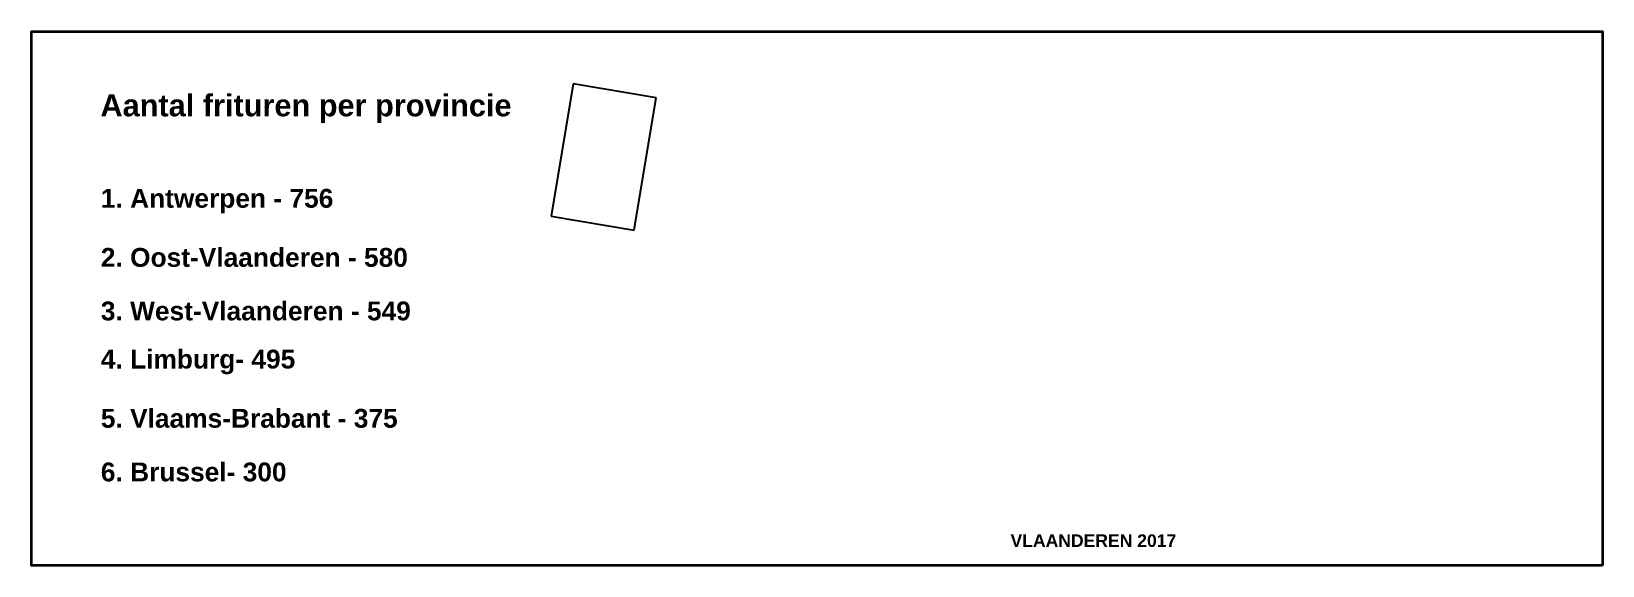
# Model space of a CAD drawing. Header units: millimetres. Extents: x 190 to 440, y -221 to -136.
import ezdxf

# ---------------------------------------------------------------- set-up
doc = ezdxf.new("R2010")
doc.units = ezdxf.units.MM
doc.header["$MEASUREMENT"] = 0
doc.layers.add('Layer 1', color=7, linetype='Continuous')
picture_1 = doc.add_image_def('image1.png', size_in_pixel=(722, 1150))

msp = doc.modelspace()

# ---------------------------------------------------------------- linework, layer by layer
at = {"layer": 'Layer 1', "color": 7, "lineweight": 35, "true_color": 0xffffff}
msp.add_lwpolyline([(439.7, -221.14), (189.7, -221.14), (189.7, -136.14), (439.7, -136.14), (439.7, -221.14)], dxfattribs=at)

# ---------------------------------------------------------------- texts
at = {"layer": 'Layer 1', "color": 250, "true_color": 0x231f20, "attachment_point": 7}
for s, insert, char_height in [('\\fArial Rounded MT|b1|i0|c0|p34;\\W1;Aantal frituren per provincie', (200.69, -150.71), 3.4967), ('\\fArial Rounded MT|b1|i0|c0|p34;\\W1;1. Antwerpen - 756', (200.75, -165.1), 2.9972), ('\\fArial Rounded MT|b1|i0|c0|p34;\\W1;2. Oost-Vlaanderen - 580', (200.75, -173.64), 2.9972), ('\\fArial Rounded MT|b1|i0|c0|p34;\\W1;3. West-Vlaanderen - 549', (200.75, -182.17), 2.9972), ('\\fArial Rounded MT|b1|i0|c0|p34;\\W1;4. Limburg- 495', (200.75, -190.71), 2.9972), ('\\fArial Rounded MT|b1|i0|c0|p34;\\W1;5. Vlaams-Brabant - 375', (200.75, -199.25), 2.9972), ('\\fArial Rounded MT|b1|i0|c0|p34;\\W1;6. Brussel- 300', (200.75, -207.79), 2.9972), ('\\fArial Rounded MT|b1|i0|c0|p34;\\W1;VLAANDEREN 2017', (345.5, -218.2), 1.9981)]:
    msp.add_mtext(s, dxfattribs=dict(at, insert=insert, char_height=char_height))

# ---------------------------------------------------------------- pictures from other files: only their frames are drawn
at = {"layer": 'Layer 1'}
image = msp.add_image(picture_1, insert=(285.62, -167.75), size_in_units=(13.41, 21.35), rotation=170.5428, dxfattribs=at)
image.dxf.v_pixel = (0.00305, 0.018315)

doc.saveas('drawing.dxf')
